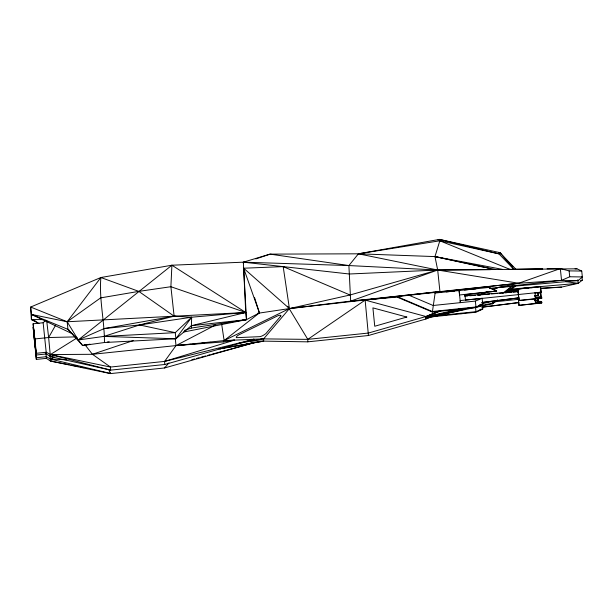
<?xml version="1.0" encoding="UTF-8"?>
<svg xmlns="http://www.w3.org/2000/svg" width="613" height="613" viewBox="0 0 613 613"><rect width="100%" height="100%" fill="white"/><g stroke="black" fill="none" stroke-linecap="round" stroke-linejoin="round"><path stroke-width="0.92" d="M439.084 311.182L425.935 316.515L425.935 319.013L368.436 335.51L307.795 341.839L250.349 340.912M460.991 313.787L460.991 313.243M460.991 309.075L460.991 308.523M465.052 295.727L518.284 291.527L513.303 292.087M35.975 355.931L35.983 354.414M246.51 343.839L254.089 342.721L164.583 367.961L110.493 373.601L50.404 361.042L46.366 358.367L36.328 359.41L35.293 347.563M46.366 358.367L46.006 353.042M69.116 364.727L50.404 361.042L50.044 355.448M490.461 269.651L437.69 270.026L348.897 265.559L243.346 262.172L171.908 265.222L100.877 277.513C98.969 299.359 104.57 320.814 104.455 342.514L175.885 338.767L191.34 325.71L245.752 312.492L243.346 262.172L270.08 254.127L358.413 253.813L434.962 256.594L502.338 269.345M184.444 330.453L191.34 328.055L191.662 317.205L245.752 312.492L246.487 319.649L183.318 332.093M241.959 312.982L245.752 312.492L171.908 265.222L170.889 286.715L174.123 316.178L191.662 317.205L175.885 338.767L103.827 336.422L78.242 339.977L67.951 329.357L31.409 314.415L30.65 307.044L100.877 277.513L138.799 291.382L174.123 316.178L176.023 316.27M465.091 296.34L464.922 294.661L496.645 291.098L489.205 287.405L435.115 293.045L432.38 312.055L475.972 307.511L482.722 304.423L482.423 301.611M400.228 296.799L350.667 301.113L348.897 265.559L358.413 253.813L439.452 239.399L439.827 240.786L434.969 256.594L437.69 270.026L439.919 291.443L289.413 308.577L257.567 313.335M249.414 340.046L254.096 339.273L164.767 364.497L110.669 370.129L50.404 356.59L48.634 337.525L55.607 325.189M164.568 361.455L176.008 345.594L223.239 341.916L224.12 340.575L259.422 312.891L254.541 297.497M104.455 342.514L82.64 345.548L67.951 329.357L67.169 321.764L100.877 277.513M516.123 269.467L499.94 252.648L498.951 253.866L439.827 240.786L358.413 253.813L437.69 270.026L518.675 283.244L561.554 280.363L578.197 280.585L582.35 276.946L581.737 271.061L576.963 268.816L437.69 270.026L349.295 274.003L243.346 262.172L243.346 263.1M164.384 367.218L164.583 367.961L168.95 362.888M33.838 331.204L33.102 323.787L43.14 322.744L45.883 320.193M478.416 306.086L492.477 303.19L495.327 300.745M504.591 292.799L512.43 286.072M496.04 300.814L492.477 303.841L425.935 317.756L444.364 313.45M171.908 265.222L78.242 339.977L82.64 345.548L90.057 344.161M502.652 293.343L512.292 285.888M497.633 299.864L492.477 303.841L492.477 303.19L495.427 300.914M505.748 292.96L514.598 286.141M507.227 292.478L515.334 286.225M540.597 288.6L561.562 287.099L578.197 283.336L582.312 280.179L581.959 276.808M37.362 322.446L31.409 319.534L30.65 307.044L67.169 321.764L100.609 297.895L138.799 291.382L170.889 286.715L245.752 312.492L67.169 321.764L31.409 314.415L31.409 319.534L39.025 323.472M260.801 338.851L307.795 339.372L365.141 300.094L518.675 283.244L560.328 268.594L569.102 270.885L581.737 271.061M53.247 356.743L50.404 356.59L46.373 353.954L36.336 355.004L36.328 353.287L46.366 352.245L50.404 354.552L77.177 337.824M191.34 328.055L246.487 319.649L259.422 312.891L243.637 268.218L283.183 266.617L350.031 294.999L437.69 270.026L350.667 301.113L289.413 308.577L224.12 340.575L92.44 354.299L50.404 354.552L110.669 370.129L110.47 367.049L92.44 354.299L85.054 344.828M175.326 339.043L176.008 345.594L215.469 325.02M36.336 357.747L46.373 356.697L50.404 359.057L54.611 356.988M482.523 307.266L482.722 309.136L475.979 312.224L432.387 316.768M104.294 328.537L139.588 324.951L191.662 317.205L175.264 332.66L103.827 336.422L139.588 324.951L174.123 316.178L104.294 328.537L78.242 339.977L67.169 321.764M489.366 288.432L561.554 280.363L569.722 276.777L582.35 276.946M408.879 295.198L433.161 305.489L475.374 301.09L482.125 298.293L482.722 304.171L475.972 306.96L432.295 311.511L397.201 296.638M433.23 316.132L475.979 311.68L482.722 308.883L482.377 305.527M478.538 295.182L486.431 291.987M492.568 289.497L496.951 287.719L518.675 283.244L350.667 301.113M469.045 308.01L425.935 316.89L441.712 310.492M479.412 295.205L487.304 292.01M493.442 289.52L496.951 288.102L493.396 289.52M464.631 309.304L425.935 318.354L428.564 317.289M425.935 319.013L432.142 316.5M287.781 306.255L307.795 339.372L368.436 333.043L425.935 316.515L439.253 311.182M480.086 294.845L487.182 292.01M425.935 318.354L428.594 317.304M255.82 258.908L270.08 254.127L348.897 265.559M92.44 354.299L133.251 340.59M227.898 340.744L234.503 340.123L164.568 361.409L110.47 367.049L50.404 354.552M211.983 354.222L254.089 342.721L220.81 348.598L220.159 348.797L263.651 341.157L263.651 338.859L289.413 308.577L350.031 294.999M82.64 345.548L85.307 344.759M191.846 359.716L194.589 358.965M196.421 358.467L199.171 357.716M200.995 357.218L205.577 355.969M207.409 355.471L210.152 354.72M425.935 316.89L460.945 308.699M482.132 303.741L492.27 301.366L492.477 303.19M580.48 280.585L582.312 280.179M249.476 340.154L254.096 339.273L164.568 361.409L164.767 364.497M238.664 343.311L263.651 338.859L224.12 340.575L221.622 323.817M250.342 343.334L263.651 341.157M223.239 341.916L234.503 340.123M107.275 342.069L109.152 341.778M481.918 302.416L518.943 297.834L518.368 294.516L541.11 292.209L540.505 286.532L517.77 288.899L518.115 292.508M534.49 295.903L538.153 295.451L537.862 292.616L535.111 292.907M481.918 302.592L518.698 297.841L518.966 300.646L541.708 298.278L541.57 296.761L535.026 297.497M534.49 296.033L538.153 295.451M482.025 307.121L518.943 302.546L482.025 307.289M534.498 300.623L538.153 300.171L537.961 298.278M534.498 300.745L538.153 300.171M541.11 292.148L535.026 292.838L535.624 298.654L535.302 295.849M191.34 325.71L246.487 319.649L243.652 267.827M518.207 297.818L518.613 299.328L493.948 301.872M218.941 348.805L220.81 348.598M33.102 323.787L34.841 338.935L48.634 337.525L75.974 336.882M496.645 291.098L459.558 294.968L459.099 290.547L460.386 302.653L460.156 300.585L482.125 298.293M522.399 288.669L517.77 289.152L518.039 291.573L517.77 288.899L534.421 287.42L530.72 287.803M525.172 288.386L528.873 287.995M537.034 287.145L540.505 286.784L541.11 292.654L537.632 293.022L541.11 292.654M508.238 291.259L518.675 290.171L510.154 290.24M465.443 300.102L518.613 294.608L517.77 288.899L518.966 300.646L518.698 297.979M539.831 297.136L535.486 297.389M479.956 304.454L482.722 304.171M518.966 300.393L541.708 298.025M479.956 304.715L482.722 304.423M541.578 301.473C526.391 304.929 543.271 298.539 541.708 302.991L518.973 305.366L518.675 302.554M518.973 305.366L541.708 302.738M479.956 309.427L482.722 309.136M508.254 291.198L518.675 290.171M464.455 289.98L475.88 288.907M176.008 345.594L191.103 344.184M192.988 344.008L197.708 343.564M201.478 343.211L204.313 342.951M209.025 342.506L210.91 342.33M242.763 319.994L246.487 319.649M446.272 291.872L454.455 291.137M578.197 280.585L496.951 287.719L496.951 288.194M510.131 289.198L578.197 283.336L577.814 279.72M465.006 296.171L467.849 295.933M469.742 295.772L475.427 295.29M477.32 295.129L489.626 294.087M491.526 293.926L497.204 293.451M499.097 293.29L503.832 292.884M505.725 292.723L511.411 292.248M50.404 356.59L52.312 356.482M509.265 289.719L517.824 289.29M540.643 288.148L561.562 287.099M508.392 269.413L542.382 268.877M547.11 268.8L560.328 268.594L561.554 280.363M516.092 269.413L542.727 269.153M575.063 268.831L576.963 268.816M50.404 361.042L52.312 361.049M42.581 319.626L31.409 319.534L35.079 320.614M110.478 373.493L50.404 359.057L66.533 359.8M50.404 359.057L52.312 359.164M565.929 281.658L578.197 283.336M70.985 365.103L78.472 366.574M80.349 366.949L84.088 367.685M495.189 269.413L434.969 256.594L484.952 267.544M139.588 324.951L175.264 332.66L175.885 338.767M439.452 240.051L439.452 239.399L499.94 252.648L513.985 269.145M486.814 267.95L490.53 268.762M439.452 239.399L498.951 253.866L513.84 269.322M425.935 316.515L365.141 300.094L368.436 335.51M439.827 240.786L510.269 269.498M433.36 292.294L435.115 293.045M397.354 297.205L432.38 312.055M31.409 314.415L71.905 333.556M489.205 287.658L496.645 291.351M67.951 329.357L69.499 330.422M243.637 268.218L289.413 308.577L283.183 266.617M506.2 259.797L512.813 266.678M108.685 369.31L110.493 373.601L110.286 372.857M33.838 333.733L33.477 330.622L35.064 347.196M46.68 320.507L48.634 337.525M43.14 322.744L46.373 353.954M33.477 327.403L35.064 341.15M35.293 345.265L36.336 355.004M540.612 292.186L541.11 296.868M537.862 292.861L538.153 295.573M537.961 298.485L538.153 300.293M535.21 299.696L535.624 303.627M518.169 297.366L518.973 305.105M465.52 300.086L464.922 294.661M569.102 270.885L569.722 276.777M518.629 297.366L518.966 300.646M518.2 297.711L518.368 299.351M35.416 348.605L33.102 326.99L36.328 359.41M34.841 338.935L36.328 353.287M33.577 328.844L35.416 346.583M540.505 286.532L540.643 287.849M541.708 298.278L541.57 296.761M540.597 292.34L541.11 297.374M541.578 301.673L541.708 302.991M535.118 298.47L535.624 303.374M475.374 301.09L475.972 306.96M475.55 307.481L475.979 311.68M500.89 253.629L500.905 254.295M35.983 350.038L35.983 351.586M499.94 252.648L499.94 253.299M498.775 252.387L498.775 253.039M438.142 239.637L438.142 240.281M307.795 339.372L307.795 341.839M280.884 315.963L265.904 333.572A5.663 1.732 -32.8 0 1 259.583 336.667L236.603 337.671A2.85 0.874 -32.8 0 1 236.664 336.537A2.85 0.874 -32.8 0 1 239.101 334.736L277.053 316.132A5.394 1.647 -32.8 0 1 280.884 315.963M406.794 317.036L374.742 326.246L372.903 307.879L406.794 317.036"/></g></svg>
